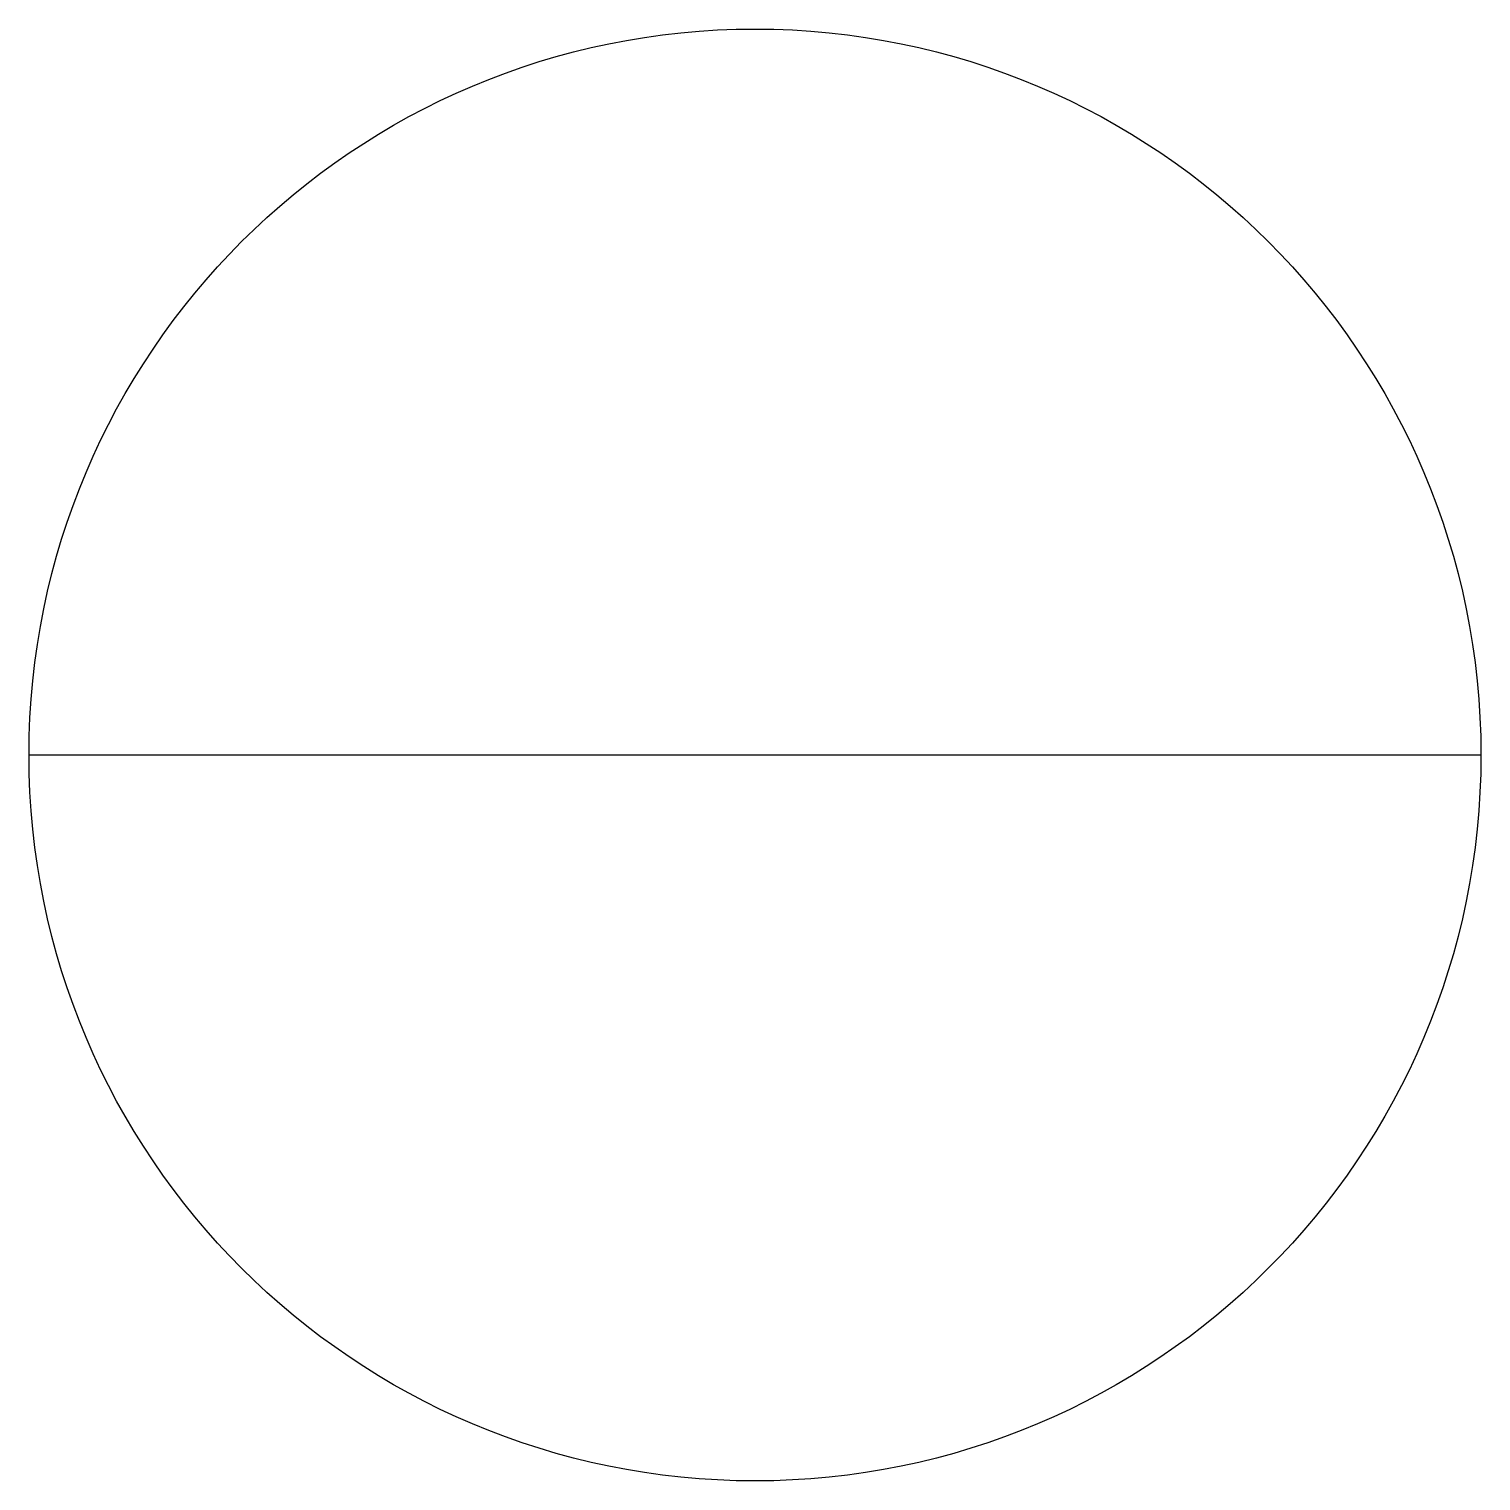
# Model space of a CAD drawing. Extents: x -29538 to -29338, y 6163 to 6363.
import ezdxf

# ---------------------------------------------------------------- set-up
doc = ezdxf.new("R2010")
doc.units = 0
doc.header["$MEASUREMENT"] = 0
doc.layers.get('0').update_dxf_attribs({"linetype": 'CONTINUOUS'})

msp = doc.modelspace()

# ---------------------------------------------------------------- linework, layer by layer
msp.add_line((-29537.79, 6262.62), (-29337.79, 6262.62))
msp.add_circle((-29437.79, 6262.62), 100)

doc.saveas('drawing.dxf')
